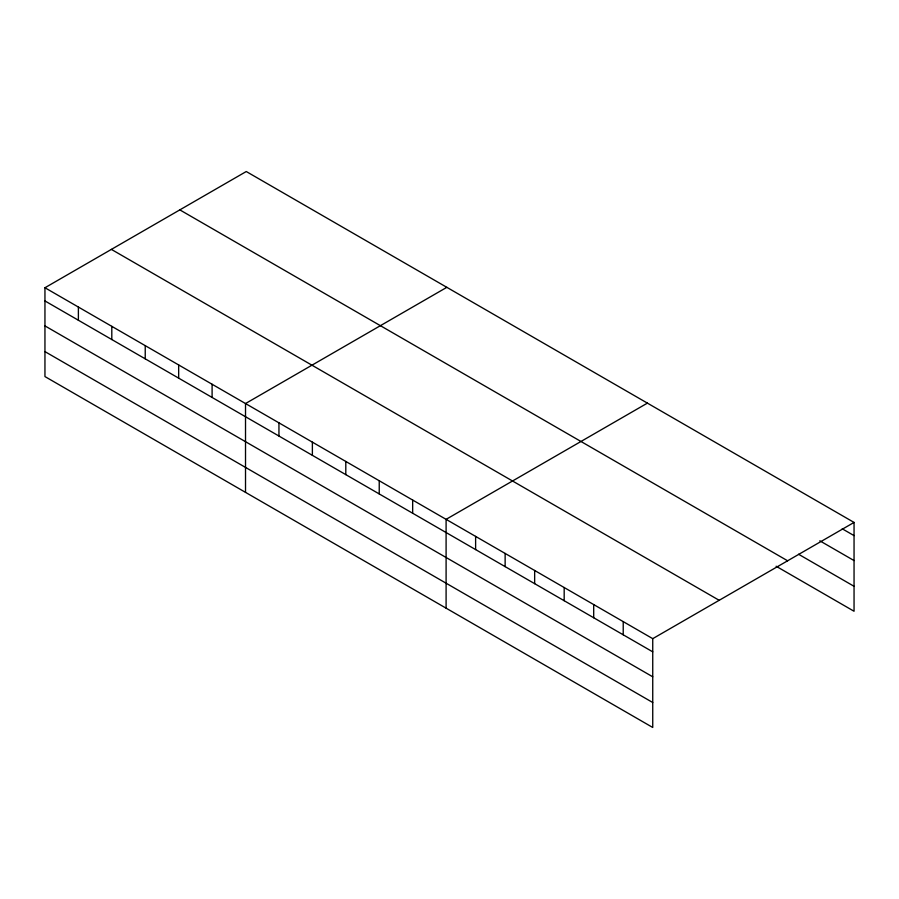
<?xml version="1.0" encoding="UTF-8"?>
<svg xmlns="http://www.w3.org/2000/svg" width="899" height="899" viewBox="0 0 899 899"><rect width="100%" height="100%" fill="white"/><g stroke="black" fill="none" stroke-linecap="round" stroke-linejoin="round"><path stroke-width="1.35" d="M652.741 676.801L652.741 638.661L44.95 287.747L44.95 376.569L652.741 727.471L652.741 676.801L44.95 325.899M776.118 566.246L854.05 611.253L854.05 522.431L246.259 171.529L44.95 287.747M446.837 287.32L245.517 403.55L245.517 492.371M647.404 403.123L446.095 519.352L446.095 608.162M652.741 638.661L854.05 522.431M842.239 528.803L854.05 535.613M819.809 540.805L854.05 560.571M798.548 554.245L854.05 586.294M179.834 209.883L787.614 560.785M111.386 249.394L719.166 600.296M44.95 300.94L652.741 651.842M44.95 351.61L652.741 702.512M623.221 621.614L623.221 634.795M593.7 604.566L593.7 617.759M564.179 587.519L564.179 600.712M534.658 570.483L534.658 583.665M505.137 553.436L505.137 566.617M475.616 536.388L475.616 549.581M412.663 500.046L412.663 513.239M379.232 480.751L379.232 493.933M345.8 461.445L345.8 474.638M312.38 442.151L312.38 455.332M278.948 422.845L278.948 436.037M212.097 384.255L212.097 397.437M178.665 364.949L178.665 378.142M145.233 345.654L145.233 358.836M111.802 326.348L111.802 339.541M78.382 307.053L78.382 320.235"/></g></svg>
